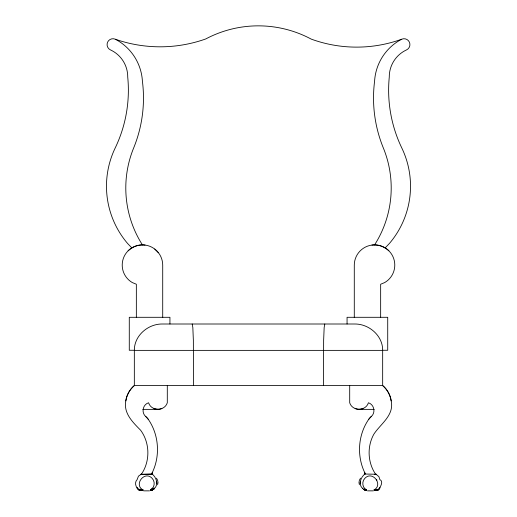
<?xml version="1.0" encoding="UTF-8"?>
<svg xmlns="http://www.w3.org/2000/svg" width="517" height="517" viewBox="0 0 517 517"><rect width="100%" height="100%" fill="white"/><g stroke="black" fill="none" stroke-linecap="round" stroke-linejoin="round"><path stroke-width="0.78" d="M379.911 487.789L379.187 488.914L379.911 487.789C373.875 494.905 386.044 482.419 379.885 479.647L378.909 476.674L376.059 474.251L364.95 474.031M167.301 385.533L167.301 402.775C164.677 411.364 151.197 411.364 148.579 402.775C142.847 404.436 141.109 412.624 145.678 416.469A21.397 18.709 0 0 1 147.125 417.93L147.351 418.188A24.797 19.717 0 0 1 148.418 419.533C158.984 434.946 160.373 455.936 152.224 472.712A2.792 2.417 0 0 0 152.037 473.953C156.257 477.055 159.003 484.597 154.234 488.655M140.882 474.283L141.529 474.031C150.298 461.061 149.93 442.862 140.65 430.26C132.869 422.37 123.343 413.251 125.805 400.908A24.829 24.829 0 0 1 134.336 385.533L134.336 350.371C134.155 335.514 148.314 323.623 162.713 324.004L354.287 324.004C368.686 323.623 382.845 335.514 382.664 350.371L382.664 385.533A24.829 24.829 0 0 1 391.195 400.908C394.335 415.429 380.635 423.727 373.856 434.19C366.999 446.455 367.639 462.36 375.471 474.031L376.118 474.283M142.64 489.948L139.144 489.948L137.186 487.977M362.469 488.294C358.003 484.222 360.944 476.952 364.963 473.953A2.792 2.417 0 0 0 364.776 472.712C356.627 455.936 358.016 434.946 368.582 419.533A24.797 19.717 0 0 1 369.649 418.188L369.875 417.93A21.397 18.709 0 0 1 371.322 416.469C375.891 412.624 374.153 404.436 368.421 402.775C365.803 411.364 352.323 411.364 349.699 402.775L349.699 385.533M157.614 484.746L158.021 482.516L157.614 480.28L156.47 478.193M125.805 400.908C126.71 394.975 129.78 389.45 134.336 385.533L382.664 385.533C387.22 389.45 390.29 394.975 391.195 400.908M364.847 474.386L364.931 474.108A1.532 1.086 -90 0 0 364.937 473.165L364.776 472.712M152.224 472.712L152.069 473.165A1.532 1.086 -90 0 0 152.063 474.108L140.76 474.341M377.862 489.942L377.332 490.168L378.787 489.328L376.486 490.387L374.088 489.942M151.694 489.108L153.872 489.004L151.403 489.328C149.258 491.079 154.156 489.612 154.583 488.222M360.53 478.193L359.367 480.28L358.979 482.516L359.386 484.746M154.544 488.274L154.202 488.694L152.47 488.287L154.493 488.352L154.202 488.694M324.799 324.004L324.165 327.532L323.636 340.283L323.539 385.533M366.126 489.825L364.278 489.715L362.456 488.274M366.01 489.967L366.34 489.987L365.144 489.98C367.49 490.426 365.765 489.476 365.002 488.869C362.087 486.077 362.074 481.062 364.944 478.231C372.505 470.315 383.595 484.765 373.985 490.019L376.479 490.387M385.126 247.94L389.45 243.423A88.2 88.2 0 0 0 401.806 147.991A133.425 133.425 0 0 1 389.269 77.117A29.669 29.669 0 0 1 406.511 49.916A5.868 5.868 0 0 0 409.386 42.136A5.868 5.868 0 0 0 401.599 39.26A132.617 132.617 0 0 1 311.24 39.118A112.079 112.079 0 0 0 205.76 38.949A136.275 136.275 0 0 1 115.401 39.26A5.868 5.868 0 0 0 107.614 42.136A5.868 5.868 0 0 0 110.489 49.916A29.669 29.669 0 0 1 127.731 77.117A133.425 133.425 0 0 1 115.194 147.991A88.2 88.2 0 0 0 127.55 243.423L131.874 247.94M378.787 489.328L377.953 489.89L378.825 489.282M377.953 489.89L378.328 489.67L374.398 489.702M150.621 489.929L151.261 489.896M374.159 489.883L377.843 489.948L376.26 490.4M128.138 250.803C133.237 245.93 140.792 243.74 147.649 245.575A20.292 20.292 0 0 1 162.713 265.085L162.713 317.541M152.573 489.773L153.129 489.521L151.403 489.328L151.856 489.98C150.163 490.297 150.512 489.638 152.056 488.83C154.906 486.012 154.906 481.049 152.056 478.231C144.495 470.315 133.412 484.765 143.015 490.019C137.535 492.333 133.115 483.343 137.115 479.647L138.459 476.157L141.529 474.031M377.5 490.103L374.741 490.019M151.41 490.038L150.505 490.019L151.856 489.98L150.505 490.019L150.99 489.967M365.739 489.896L366.307 489.877M365.59 490.038L366.495 490.019L365.144 489.98M140.656 474.386L152.069 474.108M153.129 489.521L152.347 489.851M140.521 490.387L143.015 490.019L141.141 489.883M142.602 489.786L138.802 489.761L138.213 489.328L142.11 489.328M152.179 489.896L152.793 489.683L151.403 489.328L151.571 490.019L150.815 489.954M139.138 489.942L142.104 490.316L141.555 490.4M366.353 490.032L366.075 490.038M152.05 489.929L150.557 489.98M375.445 490.4L374.896 490.316L376.803 490.316M388.862 250.803C383.763 245.93 376.208 243.74 369.351 245.575A20.292 20.292 0 0 0 354.287 265.085L354.287 317.541M364.427 489.773L363.871 489.521L364.634 489.437M149.555 490.853L143.629 490.853M373.371 490.853L367.445 490.853M374.612 489.974L375.859 489.883M377.733 489.754L378.276 489.715M378.198 489.761L374.398 489.786M363.871 489.521L366.495 490.019L365.441 490.019L364.944 488.83M365.461 490.019L366.443 489.98L364.95 489.929M142.912 489.942L138.802 489.761M150.505 490.019L151.643 490.006M374.722 474.347L376.24 474.341M364.821 489.896C369.177 490 362.876 489.386 364.653 489.851M134.342 350.267L129.282 350.267L129.282 317.302L169.938 317.302L169.938 324.004M382.658 350.267L387.718 350.267L387.718 317.302L347.062 317.302L347.062 324.004M134.336 350.371L382.664 350.371M142.808 409.367L157.937 409.367M359.063 409.367L374.192 409.367M154.06 488.83L151.927 488.927L154.014 488.869M142.614 489.715L138.724 489.715L138.175 489.282M364.278 489.715L366.101 489.715M150.699 489.87L152.295 489.87M364.705 489.87L366.301 489.87M143.015 490.019L139.189 489.967L142.414 490.245M142.259 490.019L138.724 489.715L139.267 489.754M140.197 490.316L141.787 490.381M150.925 490.038L150.544 490.019L151.539 490.019M374.586 490.245L377.113 490.245M375.213 490.381L376.486 490.387M365.357 490.006L366.398 489.942M139.519 490.019L138.213 489.328M139.5 490.103L139.054 489.896M376.008 474.231L376.344 474.386M151.403 489.328L152.205 489.89M154.745 249.058L158.486 252.781M137.787 488.888L137.089 487.789L137.735 488.83M362.507 488.352L362.798 488.694M192.201 324.004L192.835 327.532L193.364 340.283L193.461 385.533M376.628 479.647L376.887 480.164M380.654 317.302L380.654 284.24L384.68 282.573A20.195 20.195 0 0 0 371.943 245.058M136.346 317.302L136.346 284.24L132.32 282.573A20.195 20.195 0 0 1 145.057 245.058M368.576 419.526A24.254 17.151 -90 0 1 371.329 416.476M363.018 408.546A9.733 9.506 0 0 1 355.108 408.546M145.671 416.476A24.254 17.151 -90 0 1 148.424 419.526M161.892 408.546A9.733 9.506 0 0 1 153.982 408.546M156.496 481.65A5.248 5.202 0 0 1 156.864 483.389M360.136 483.389A5.248 5.202 0 0 1 360.504 481.65M374.579 244.884A105.688 105.688 0 0 0 383.349 147.991A132.145 132.145 0 0 1 374.579 81.324A50.692 50.692 0 0 1 401.599 39.26M142.421 244.884A105.688 105.688 0 0 1 133.651 147.991A132.145 132.145 0 0 0 142.421 81.324A50.692 50.692 0 0 0 115.401 39.26"/></g></svg>
